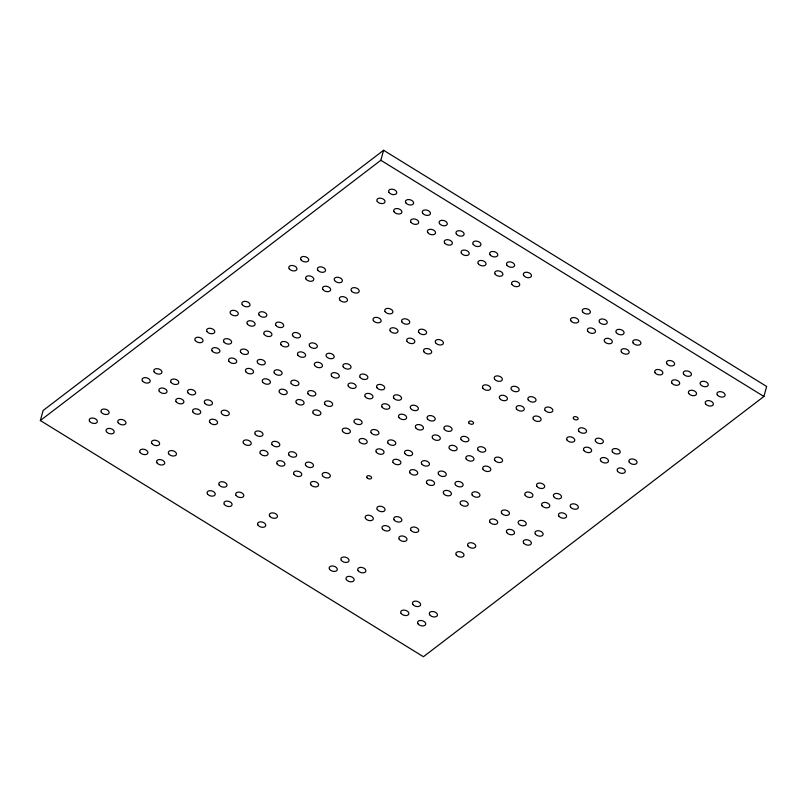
<?xml version="1.0" encoding="UTF-8"?>
<svg xmlns="http://www.w3.org/2000/svg" width="807" height="807" viewBox="0 0 807 807"><rect width="100%" height="100%" fill="white"/><g stroke="black" fill="none" stroke-linecap="round" stroke-linejoin="round"><path stroke-width="1.21" d="M40.35 420.528L43.104 410.521L383.587 150.273L766.65 386.472L763.896 396.479L423.413 656.727L40.35 420.528L380.833 160.27L383.587 150.273M380.833 160.27L763.896 396.479M573.464 418.561A2.522 1.564 15.4 0 0 577.721 419.499A2.522 1.564 15.4 0 0 575.905 416.694A2.522 1.564 15.4 0 0 573.464 418.561M468.847 422.959A2.522 1.564 15.4 0 0 473.104 423.897A2.522 1.564 15.4 0 0 471.288 421.093A2.522 1.564 15.4 0 0 468.847 422.959M366.882 477.633A2.522 1.564 15.4 0 0 371.139 478.571A2.522 1.564 15.4 0 0 369.324 475.767A2.522 1.564 15.4 0 0 366.882 477.633M388.974 192.419A4.196 2.603 15.4 0 0 396.055 193.983A4.196 2.603 15.4 0 0 393.039 189.312A4.196 2.603 15.4 0 0 388.974 192.419M405.81 202.799A4.196 2.603 15.4 0 0 412.891 204.363A4.196 2.603 15.4 0 0 409.875 199.692A4.196 2.603 15.4 0 0 405.81 202.799M422.646 213.189A4.196 2.603 15.4 0 0 429.738 214.743A4.196 2.603 15.4 0 0 426.711 210.072A4.196 2.603 15.4 0 0 422.646 213.189M439.482 223.569A4.196 2.603 15.4 0 0 446.574 225.133A4.196 2.603 15.4 0 0 443.557 220.462A4.196 2.603 15.4 0 0 439.482 223.569M456.328 233.949A4.196 2.603 15.4 0 0 463.41 235.513A4.196 2.603 15.4 0 0 460.394 230.842A4.196 2.603 15.4 0 0 456.328 233.949M473.164 244.329A4.196 2.603 15.4 0 0 480.246 245.893A4.196 2.603 15.4 0 0 477.23 241.222A4.196 2.603 15.4 0 0 473.164 244.329M490 254.719A4.196 2.603 15.4 0 0 497.082 256.273A4.196 2.603 15.4 0 0 494.066 251.602A4.196 2.603 15.4 0 0 490 254.719M506.836 265.1A4.196 2.603 15.4 0 0 513.918 266.663A4.196 2.603 15.4 0 0 510.902 261.993A4.196 2.603 15.4 0 0 506.836 265.1M523.672 275.48A4.196 2.603 15.4 0 0 530.764 277.043A4.196 2.603 15.4 0 0 527.738 272.373A4.196 2.603 15.4 0 0 523.672 275.48M377.232 201.397A4.196 2.603 15.4 0 0 384.314 202.95A4.196 2.603 15.4 0 0 381.297 198.29A4.196 2.603 15.4 0 0 377.232 201.397M394.068 211.777A4.196 2.603 15.4 0 0 401.16 213.341A4.196 2.603 15.4 0 0 398.133 208.67A4.196 2.603 15.4 0 0 394.068 211.777M410.904 222.157A4.196 2.603 15.4 0 0 417.996 223.721A4.196 2.603 15.4 0 0 414.98 219.05A4.196 2.603 15.4 0 0 410.904 222.157M427.75 232.547A4.196 2.603 15.4 0 0 434.832 234.101A4.196 2.603 15.4 0 0 431.816 229.43A4.196 2.603 15.4 0 0 427.75 232.547M444.586 242.927A4.196 2.603 15.4 0 0 451.668 244.481A4.196 2.603 15.4 0 0 448.652 239.82A4.196 2.603 15.4 0 0 444.586 242.927M461.422 253.307A4.196 2.603 15.4 0 0 468.504 254.871A4.196 2.603 15.4 0 0 465.488 250.2A4.196 2.603 15.4 0 0 461.422 253.307M478.258 263.687A4.196 2.603 15.4 0 0 485.34 265.251A4.196 2.603 15.4 0 0 482.324 260.58A4.196 2.603 15.4 0 0 478.258 263.687M495.095 274.077A4.196 2.603 15.4 0 0 502.186 275.631A4.196 2.603 15.4 0 0 499.16 270.96A4.196 2.603 15.4 0 0 495.095 274.077M511.931 284.457A4.196 2.603 15.4 0 0 519.022 286.021A4.196 2.603 15.4 0 0 516.006 281.35A4.196 2.603 15.4 0 0 511.931 284.457M467.959 545.946A4.196 2.603 15.4 0 0 475.041 547.509A4.196 2.603 15.4 0 0 472.024 542.839A4.196 2.603 15.4 0 0 467.959 545.946M456.217 554.923A4.196 2.603 15.4 0 0 463.299 556.477A4.196 2.603 15.4 0 0 460.283 551.806A4.196 2.603 15.4 0 0 456.217 554.923M341.26 560.24A4.196 2.603 15.4 0 0 348.342 561.803A4.196 2.603 15.4 0 0 345.325 557.133A4.196 2.603 15.4 0 0 341.26 560.24M358.096 570.62A4.196 2.603 15.4 0 0 365.178 572.183A4.196 2.603 15.4 0 0 362.161 567.513A4.196 2.603 15.4 0 0 358.096 570.62M329.518 569.217A4.196 2.603 15.4 0 0 336.6 570.771A4.196 2.603 15.4 0 0 333.584 566.111A4.196 2.603 15.4 0 0 329.518 569.217M346.354 579.597A4.196 2.603 15.4 0 0 353.446 581.161A4.196 2.603 15.4 0 0 350.42 576.491A4.196 2.603 15.4 0 0 346.354 579.597M412.821 604.362A4.196 2.603 15.4 0 0 419.902 605.926A4.196 2.603 15.4 0 0 416.886 601.255A4.196 2.603 15.4 0 0 412.821 604.362M429.657 614.752A4.196 2.603 15.4 0 0 436.738 616.306A4.196 2.603 15.4 0 0 433.722 611.635A4.196 2.603 15.4 0 0 429.657 614.752M401.079 613.34A4.196 2.603 15.4 0 0 408.16 614.904A4.196 2.603 15.4 0 0 405.144 610.233A4.196 2.603 15.4 0 0 401.079 613.34M417.915 623.72A4.196 2.603 15.4 0 0 425.007 625.284A4.196 2.603 15.4 0 0 421.98 620.613A4.196 2.603 15.4 0 0 417.915 623.72M242.211 304.602A4.196 2.603 15.4 0 0 249.292 306.156A4.196 2.603 15.4 0 0 246.276 301.485A4.196 2.603 15.4 0 0 242.211 304.602M259.047 314.982A4.196 2.603 15.4 0 0 266.139 316.546A4.196 2.603 15.4 0 0 263.112 311.875A4.196 2.603 15.4 0 0 259.047 314.982M275.883 325.362A4.196 2.603 15.4 0 0 282.975 326.926A4.196 2.603 15.4 0 0 279.958 322.255A4.196 2.603 15.4 0 0 275.883 325.362M292.729 335.742A4.196 2.603 15.4 0 0 299.811 337.306A4.196 2.603 15.4 0 0 296.794 332.635A4.196 2.603 15.4 0 0 292.729 335.742M309.565 346.132A4.196 2.603 15.4 0 0 316.647 347.686A4.196 2.603 15.4 0 0 313.63 343.015A4.196 2.603 15.4 0 0 309.565 346.132M326.401 356.512A4.196 2.603 15.4 0 0 333.483 358.076A4.196 2.603 15.4 0 0 330.467 353.405A4.196 2.603 15.4 0 0 326.401 356.512M343.237 366.892A4.196 2.603 15.4 0 0 350.319 368.456A4.196 2.603 15.4 0 0 347.303 363.786A4.196 2.603 15.4 0 0 343.237 366.892M360.073 377.273A4.196 2.603 15.4 0 0 367.165 378.836A4.196 2.603 15.4 0 0 364.139 374.166A4.196 2.603 15.4 0 0 360.073 377.273M376.909 387.663A4.196 2.603 15.4 0 0 384.001 389.216A4.196 2.603 15.4 0 0 380.985 384.546A4.196 2.603 15.4 0 0 376.909 387.663M393.755 398.043A4.196 2.603 15.4 0 0 400.837 399.606A4.196 2.603 15.4 0 0 397.821 394.936A4.196 2.603 15.4 0 0 393.755 398.043M410.592 408.423A4.196 2.603 15.4 0 0 417.673 409.986A4.196 2.603 15.4 0 0 414.657 405.316A4.196 2.603 15.4 0 0 410.592 408.423M427.428 418.803A4.196 2.603 15.4 0 0 434.509 420.366A4.196 2.603 15.4 0 0 431.493 415.696A4.196 2.603 15.4 0 0 427.428 418.803M444.264 429.193A4.196 2.603 15.4 0 0 451.355 430.746A4.196 2.603 15.4 0 0 448.329 426.076A4.196 2.603 15.4 0 0 444.264 429.193M461.1 439.573A4.196 2.603 15.4 0 0 468.191 441.136A4.196 2.603 15.4 0 0 465.175 436.466A4.196 2.603 15.4 0 0 461.1 439.573M477.936 449.953A4.196 2.603 15.4 0 0 485.027 451.517A4.196 2.603 15.4 0 0 482.011 446.846A4.196 2.603 15.4 0 0 477.936 449.953M494.782 460.333A4.196 2.603 15.4 0 0 501.863 461.897A4.196 2.603 15.4 0 0 498.847 457.226A4.196 2.603 15.4 0 0 494.782 460.333M536.877 486.298A4.196 2.603 15.4 0 0 543.958 487.852A4.196 2.603 15.4 0 0 540.942 483.181A4.196 2.603 15.4 0 0 536.877 486.298M553.713 496.678A4.196 2.603 15.4 0 0 560.794 498.232A4.196 2.603 15.4 0 0 557.778 493.571A4.196 2.603 15.4 0 0 553.713 496.678M570.549 507.058A4.196 2.603 15.4 0 0 577.63 508.622A4.196 2.603 15.4 0 0 574.614 503.951A4.196 2.603 15.4 0 0 570.549 507.058M717.312 394.885A4.196 2.603 15.4 0 0 724.393 396.439A4.196 2.603 15.4 0 0 721.377 391.768A4.196 2.603 15.4 0 0 717.312 394.885M700.476 384.495A4.196 2.603 15.4 0 0 707.557 386.059A4.196 2.603 15.4 0 0 704.541 381.388A4.196 2.603 15.4 0 0 700.476 384.495M683.63 374.115A4.196 2.603 15.4 0 0 690.721 375.679A4.196 2.603 15.4 0 0 687.705 371.008A4.196 2.603 15.4 0 0 683.63 374.115M666.794 363.735A4.196 2.603 15.4 0 0 673.885 365.299A4.196 2.603 15.4 0 0 670.859 360.628A4.196 2.603 15.4 0 0 666.794 363.735M705.57 403.853A4.196 2.603 15.4 0 0 712.652 405.417A4.196 2.603 15.4 0 0 709.635 400.746A4.196 2.603 15.4 0 0 705.57 403.853M688.734 393.473A4.196 2.603 15.4 0 0 695.816 395.037A4.196 2.603 15.4 0 0 692.799 390.366A4.196 2.603 15.4 0 0 688.734 393.473M671.888 383.093A4.196 2.603 15.4 0 0 678.98 384.646A4.196 2.603 15.4 0 0 675.963 379.986A4.196 2.603 15.4 0 0 671.888 383.093M655.052 372.703A4.196 2.603 15.4 0 0 662.144 374.266A4.196 2.603 15.4 0 0 659.127 369.596A4.196 2.603 15.4 0 0 655.052 372.703M230.469 313.57A4.196 2.603 15.4 0 0 237.561 315.133A4.196 2.603 15.4 0 0 234.534 310.463A4.196 2.603 15.4 0 0 230.469 313.57M247.305 323.95A4.196 2.603 15.4 0 0 254.397 325.514A4.196 2.603 15.4 0 0 251.38 320.843A4.196 2.603 15.4 0 0 247.305 323.95M264.151 334.34A4.196 2.603 15.4 0 0 271.233 335.894A4.196 2.603 15.4 0 0 268.217 331.233A4.196 2.603 15.4 0 0 264.151 334.34M280.987 344.72A4.196 2.603 15.4 0 0 288.069 346.284A4.196 2.603 15.4 0 0 285.053 341.613A4.196 2.603 15.4 0 0 280.987 344.72M297.823 355.1A4.196 2.603 15.4 0 0 304.905 356.664A4.196 2.603 15.4 0 0 301.889 351.993A4.196 2.603 15.4 0 0 297.823 355.1M314.659 365.48A4.196 2.603 15.4 0 0 321.741 367.044A4.196 2.603 15.4 0 0 318.725 362.373A4.196 2.603 15.4 0 0 314.659 365.48M331.495 375.87A4.196 2.603 15.4 0 0 338.587 377.424A4.196 2.603 15.4 0 0 335.561 372.763A4.196 2.603 15.4 0 0 331.495 375.87M348.331 386.25A4.196 2.603 15.4 0 0 355.423 387.814A4.196 2.603 15.4 0 0 352.407 383.143A4.196 2.603 15.4 0 0 348.331 386.25M365.178 396.63A4.196 2.603 15.4 0 0 372.259 398.194A4.196 2.603 15.4 0 0 369.243 393.523A4.196 2.603 15.4 0 0 365.178 396.63M382.014 407.01A4.196 2.603 15.4 0 0 389.095 408.574A4.196 2.603 15.4 0 0 386.079 403.904A4.196 2.603 15.4 0 0 382.014 407.01M398.85 417.401A4.196 2.603 15.4 0 0 405.931 418.954A4.196 2.603 15.4 0 0 402.915 414.294A4.196 2.603 15.4 0 0 398.85 417.401M415.686 427.781A4.196 2.603 15.4 0 0 422.767 429.344A4.196 2.603 15.4 0 0 419.751 424.674A4.196 2.603 15.4 0 0 415.686 427.781M432.522 438.161A4.196 2.603 15.4 0 0 439.613 439.724A4.196 2.603 15.4 0 0 436.587 435.054A4.196 2.603 15.4 0 0 432.522 438.161M449.358 448.551A4.196 2.603 15.4 0 0 456.449 450.104A4.196 2.603 15.4 0 0 453.433 445.434A4.196 2.603 15.4 0 0 449.358 448.551M466.204 458.931A4.196 2.603 15.4 0 0 473.285 460.484A4.196 2.603 15.4 0 0 470.269 455.824A4.196 2.603 15.4 0 0 466.204 458.931M483.04 469.311A4.196 2.603 15.4 0 0 490.121 470.874A4.196 2.603 15.4 0 0 487.105 466.204A4.196 2.603 15.4 0 0 483.04 469.311M525.135 495.266A4.196 2.603 15.4 0 0 532.216 496.83A4.196 2.603 15.4 0 0 529.2 492.159A4.196 2.603 15.4 0 0 525.135 495.266M541.971 505.646A4.196 2.603 15.4 0 0 549.053 507.21A4.196 2.603 15.4 0 0 546.036 502.539A4.196 2.603 15.4 0 0 541.971 505.646M558.807 516.036A4.196 2.603 15.4 0 0 565.889 517.59A4.196 2.603 15.4 0 0 562.872 512.929A4.196 2.603 15.4 0 0 558.807 516.036M377.252 509.469A4.196 2.603 15.4 0 0 384.344 511.033A4.196 2.603 15.4 0 0 381.328 506.362A4.196 2.603 15.4 0 0 377.252 509.469M394.098 519.859A4.196 2.603 15.4 0 0 401.18 521.413A4.196 2.603 15.4 0 0 398.164 516.752A4.196 2.603 15.4 0 0 394.098 519.859M410.934 530.239A4.196 2.603 15.4 0 0 418.016 531.803A4.196 2.603 15.4 0 0 415 527.132A4.196 2.603 15.4 0 0 410.934 530.239M365.51 518.447A4.196 2.603 15.4 0 0 372.602 520.011A4.196 2.603 15.4 0 0 369.586 515.34A4.196 2.603 15.4 0 0 365.51 518.447M382.357 528.827A4.196 2.603 15.4 0 0 389.438 530.391A4.196 2.603 15.4 0 0 386.422 525.72A4.196 2.603 15.4 0 0 382.357 528.827M399.193 539.217A4.196 2.603 15.4 0 0 406.274 540.771A4.196 2.603 15.4 0 0 403.258 536.1A4.196 2.603 15.4 0 0 399.193 539.217M206.985 331.516A4.196 2.603 15.4 0 0 214.077 333.079A4.196 2.603 15.4 0 0 211.061 328.409A4.196 2.603 15.4 0 0 206.985 331.516M223.832 341.906A4.196 2.603 15.4 0 0 230.913 343.459A4.196 2.603 15.4 0 0 227.897 338.799A4.196 2.603 15.4 0 0 223.832 341.906M240.668 352.286A4.196 2.603 15.4 0 0 247.749 353.849A4.196 2.603 15.4 0 0 244.733 349.179A4.196 2.603 15.4 0 0 240.668 352.286M257.504 362.666A4.196 2.603 15.4 0 0 264.585 364.229A4.196 2.603 15.4 0 0 261.569 359.559A4.196 2.603 15.4 0 0 257.504 362.666M274.34 373.046A4.196 2.603 15.4 0 0 281.421 374.609A4.196 2.603 15.4 0 0 278.405 369.939A4.196 2.603 15.4 0 0 274.34 373.046M291.176 383.436A4.196 2.603 15.4 0 0 298.267 384.989A4.196 2.603 15.4 0 0 295.241 380.329A4.196 2.603 15.4 0 0 291.176 383.436M308.012 393.816A4.196 2.603 15.4 0 0 315.103 395.38A4.196 2.603 15.4 0 0 312.087 390.709A4.196 2.603 15.4 0 0 308.012 393.816M324.858 404.196A4.196 2.603 15.4 0 0 331.939 405.76A4.196 2.603 15.4 0 0 328.923 401.089A4.196 2.603 15.4 0 0 324.858 404.196M195.244 340.493A4.196 2.603 15.4 0 0 202.335 342.057A4.196 2.603 15.4 0 0 199.319 337.387A4.196 2.603 15.4 0 0 195.244 340.493M212.09 350.874A4.196 2.603 15.4 0 0 219.171 352.437A4.196 2.603 15.4 0 0 216.155 347.767A4.196 2.603 15.4 0 0 212.09 350.874M228.926 361.264A4.196 2.603 15.4 0 0 236.007 362.817A4.196 2.603 15.4 0 0 232.991 358.147A4.196 2.603 15.4 0 0 228.926 361.264M245.762 371.644A4.196 2.603 15.4 0 0 252.843 373.207A4.196 2.603 15.4 0 0 249.827 368.537A4.196 2.603 15.4 0 0 245.762 371.644M262.598 382.024A4.196 2.603 15.4 0 0 269.689 383.587A4.196 2.603 15.4 0 0 266.663 378.917A4.196 2.603 15.4 0 0 262.598 382.024M279.434 392.404A4.196 2.603 15.4 0 0 286.525 393.967A4.196 2.603 15.4 0 0 283.509 389.297A4.196 2.603 15.4 0 0 279.434 392.404M296.28 402.794A4.196 2.603 15.4 0 0 303.361 404.347A4.196 2.603 15.4 0 0 300.345 399.677A4.196 2.603 15.4 0 0 296.28 402.794M313.116 413.174A4.196 2.603 15.4 0 0 320.197 414.737A4.196 2.603 15.4 0 0 317.181 410.067A4.196 2.603 15.4 0 0 313.116 413.174M354.323 422.364A4.196 2.603 15.4 0 0 361.405 423.927A4.196 2.603 15.4 0 0 358.389 419.257A4.196 2.603 15.4 0 0 354.323 422.364M371.159 432.754A4.196 2.603 15.4 0 0 378.241 434.307A4.196 2.603 15.4 0 0 375.225 429.647A4.196 2.603 15.4 0 0 371.159 432.754M387.996 443.134A4.196 2.603 15.4 0 0 395.077 444.697A4.196 2.603 15.4 0 0 392.061 440.027A4.196 2.603 15.4 0 0 387.996 443.134M404.832 453.514A4.196 2.603 15.4 0 0 411.913 455.077A4.196 2.603 15.4 0 0 408.897 450.407A4.196 2.603 15.4 0 0 404.832 453.514M421.668 463.894A4.196 2.603 15.4 0 0 428.759 465.457A4.196 2.603 15.4 0 0 425.743 460.787A4.196 2.603 15.4 0 0 421.668 463.894M438.504 474.284A4.196 2.603 15.4 0 0 445.595 475.837A4.196 2.603 15.4 0 0 442.579 471.177A4.196 2.603 15.4 0 0 438.504 474.284M455.35 484.664A4.196 2.603 15.4 0 0 462.431 486.228A4.196 2.603 15.4 0 0 459.415 481.557A4.196 2.603 15.4 0 0 455.35 484.664M472.186 495.044A4.196 2.603 15.4 0 0 479.267 496.608A4.196 2.603 15.4 0 0 476.251 491.937A4.196 2.603 15.4 0 0 472.186 495.044M342.582 431.342A4.196 2.603 15.4 0 0 349.663 432.905A4.196 2.603 15.4 0 0 346.647 428.235A4.196 2.603 15.4 0 0 342.582 431.342M359.418 441.722A4.196 2.603 15.4 0 0 366.499 443.285A4.196 2.603 15.4 0 0 363.483 438.615A4.196 2.603 15.4 0 0 359.418 441.722M376.254 452.112A4.196 2.603 15.4 0 0 383.335 453.665A4.196 2.603 15.4 0 0 380.319 448.995A4.196 2.603 15.4 0 0 376.254 452.112M393.09 462.492A4.196 2.603 15.4 0 0 400.181 464.055A4.196 2.603 15.4 0 0 397.155 459.385A4.196 2.603 15.4 0 0 393.09 462.492M409.926 472.872A4.196 2.603 15.4 0 0 417.017 474.435A4.196 2.603 15.4 0 0 414.001 469.765A4.196 2.603 15.4 0 0 409.926 472.872M426.772 483.252A4.196 2.603 15.4 0 0 433.853 484.815A4.196 2.603 15.4 0 0 430.837 480.145A4.196 2.603 15.4 0 0 426.772 483.252M443.608 493.642A4.196 2.603 15.4 0 0 450.689 495.195A4.196 2.603 15.4 0 0 447.673 490.525A4.196 2.603 15.4 0 0 443.608 493.642M460.444 504.022A4.196 2.603 15.4 0 0 467.525 505.586A4.196 2.603 15.4 0 0 464.509 500.915A4.196 2.603 15.4 0 0 460.444 504.022M501.651 513.212A4.196 2.603 15.4 0 0 508.733 514.775A4.196 2.603 15.4 0 0 505.717 510.105A4.196 2.603 15.4 0 0 501.651 513.212M518.487 523.602A4.196 2.603 15.4 0 0 525.569 525.155A4.196 2.603 15.4 0 0 522.553 520.495A4.196 2.603 15.4 0 0 518.487 523.602M535.323 533.982A4.196 2.603 15.4 0 0 542.415 535.545A4.196 2.603 15.4 0 0 539.389 530.875A4.196 2.603 15.4 0 0 535.323 533.982M489.91 522.19A4.196 2.603 15.4 0 0 496.991 523.753A4.196 2.603 15.4 0 0 493.975 519.083A4.196 2.603 15.4 0 0 489.91 522.19M506.746 532.57A4.196 2.603 15.4 0 0 513.827 534.133A4.196 2.603 15.4 0 0 510.811 529.463A4.196 2.603 15.4 0 0 506.746 532.57M523.582 542.96A4.196 2.603 15.4 0 0 530.673 544.513A4.196 2.603 15.4 0 0 527.657 539.843A4.196 2.603 15.4 0 0 523.582 542.96M154.157 371.906A4.196 2.603 15.4 0 0 161.239 373.47A4.196 2.603 15.4 0 0 158.222 368.799A4.196 2.603 15.4 0 0 154.157 371.906M170.993 382.286A4.196 2.603 15.4 0 0 178.075 383.85A4.196 2.603 15.4 0 0 175.058 379.179A4.196 2.603 15.4 0 0 170.993 382.286M187.829 392.666A4.196 2.603 15.4 0 0 194.921 394.23A4.196 2.603 15.4 0 0 191.895 389.559A4.196 2.603 15.4 0 0 187.829 392.666M204.665 403.056A4.196 2.603 15.4 0 0 211.757 404.61A4.196 2.603 15.4 0 0 208.741 399.939A4.196 2.603 15.4 0 0 204.665 403.056M221.511 413.436A4.196 2.603 15.4 0 0 228.593 415A4.196 2.603 15.4 0 0 225.577 410.329A4.196 2.603 15.4 0 0 221.511 413.436M142.415 380.874A4.196 2.603 15.4 0 0 149.497 382.437A4.196 2.603 15.4 0 0 146.481 377.767A4.196 2.603 15.4 0 0 142.415 380.874M159.251 391.264A4.196 2.603 15.4 0 0 166.333 392.817A4.196 2.603 15.4 0 0 163.317 388.157A4.196 2.603 15.4 0 0 159.251 391.264M176.087 401.644A4.196 2.603 15.4 0 0 183.179 403.207A4.196 2.603 15.4 0 0 180.153 398.537A4.196 2.603 15.4 0 0 176.087 401.644M192.923 412.024A4.196 2.603 15.4 0 0 200.015 413.588A4.196 2.603 15.4 0 0 196.999 408.917A4.196 2.603 15.4 0 0 192.923 412.024M209.77 422.404A4.196 2.603 15.4 0 0 216.851 423.968A4.196 2.603 15.4 0 0 213.835 419.297A4.196 2.603 15.4 0 0 209.77 422.404M255.183 434.196A4.196 2.603 15.4 0 0 262.265 435.76A4.196 2.603 15.4 0 0 259.249 431.089A4.196 2.603 15.4 0 0 255.183 434.196M272.02 444.586A4.196 2.603 15.4 0 0 279.101 446.14A4.196 2.603 15.4 0 0 276.085 441.469A4.196 2.603 15.4 0 0 272.02 444.586M288.856 454.966A4.196 2.603 15.4 0 0 295.947 456.53A4.196 2.603 15.4 0 0 292.921 451.859A4.196 2.603 15.4 0 0 288.856 454.966M305.692 465.346A4.196 2.603 15.4 0 0 312.783 466.91A4.196 2.603 15.4 0 0 309.767 462.24A4.196 2.603 15.4 0 0 305.692 465.346M322.538 475.727A4.196 2.603 15.4 0 0 329.619 477.29A4.196 2.603 15.4 0 0 326.603 472.62A4.196 2.603 15.4 0 0 322.538 475.727M243.442 443.174A4.196 2.603 15.4 0 0 250.523 444.738A4.196 2.603 15.4 0 0 247.507 440.067A4.196 2.603 15.4 0 0 243.442 443.174M260.278 453.554A4.196 2.603 15.4 0 0 267.359 455.118A4.196 2.603 15.4 0 0 264.343 450.447A4.196 2.603 15.4 0 0 260.278 453.554M277.114 463.934A4.196 2.603 15.4 0 0 284.205 465.498A4.196 2.603 15.4 0 0 281.179 460.827A4.196 2.603 15.4 0 0 277.114 463.934M293.95 474.324A4.196 2.603 15.4 0 0 301.041 475.878A4.196 2.603 15.4 0 0 298.025 471.217A4.196 2.603 15.4 0 0 293.95 474.324M310.796 484.704A4.196 2.603 15.4 0 0 317.877 486.268A4.196 2.603 15.4 0 0 314.861 481.597A4.196 2.603 15.4 0 0 310.796 484.704M101.319 412.286A4.196 2.603 15.4 0 0 108.41 413.85A4.196 2.603 15.4 0 0 105.384 409.179A4.196 2.603 15.4 0 0 101.319 412.286M118.155 422.666A4.196 2.603 15.4 0 0 125.246 424.23A4.196 2.603 15.4 0 0 122.23 419.559A4.196 2.603 15.4 0 0 118.155 422.666M89.577 421.264A4.196 2.603 15.4 0 0 96.669 422.818A4.196 2.603 15.4 0 0 93.652 418.157A4.196 2.603 15.4 0 0 89.577 421.264M106.423 431.644A4.196 2.603 15.4 0 0 113.505 433.208A4.196 2.603 15.4 0 0 110.488 428.537A4.196 2.603 15.4 0 0 106.423 431.644M151.837 443.436A4.196 2.603 15.4 0 0 158.918 445A4.196 2.603 15.4 0 0 155.902 440.329A4.196 2.603 15.4 0 0 151.837 443.436M168.673 453.816A4.196 2.603 15.4 0 0 175.755 455.38A4.196 2.603 15.4 0 0 172.738 450.71A4.196 2.603 15.4 0 0 168.673 453.816M140.095 452.414A4.196 2.603 15.4 0 0 147.177 453.968A4.196 2.603 15.4 0 0 144.16 449.297A4.196 2.603 15.4 0 0 140.095 452.414M156.931 462.794A4.196 2.603 15.4 0 0 164.013 464.358A4.196 2.603 15.4 0 0 160.996 459.687A4.196 2.603 15.4 0 0 156.931 462.794M219.181 484.967A4.196 2.603 15.4 0 0 226.273 486.53A4.196 2.603 15.4 0 0 223.257 481.86A4.196 2.603 15.4 0 0 219.181 484.967M236.027 495.347A4.196 2.603 15.4 0 0 243.109 496.91A4.196 2.603 15.4 0 0 240.093 492.24A4.196 2.603 15.4 0 0 236.027 495.347M207.449 493.945A4.196 2.603 15.4 0 0 214.531 495.498A4.196 2.603 15.4 0 0 211.515 490.827A4.196 2.603 15.4 0 0 207.449 493.945M224.285 504.325A4.196 2.603 15.4 0 0 231.367 505.888A4.196 2.603 15.4 0 0 228.351 501.218A4.196 2.603 15.4 0 0 224.285 504.325M269.699 516.117A4.196 2.603 15.4 0 0 276.781 517.67A4.196 2.603 15.4 0 0 273.765 513.01A4.196 2.603 15.4 0 0 269.699 516.117M257.958 525.085A4.196 2.603 15.4 0 0 265.039 526.648A4.196 2.603 15.4 0 0 262.023 521.978A4.196 2.603 15.4 0 0 257.958 525.085M289.178 268.701A4.196 2.603 15.4 0 0 296.26 270.264A4.196 2.603 15.4 0 0 293.244 265.594A4.196 2.603 15.4 0 0 289.178 268.701M306.014 279.081A4.196 2.603 15.4 0 0 313.096 280.644A4.196 2.603 15.4 0 0 310.08 275.974A4.196 2.603 15.4 0 0 306.014 279.081M322.85 289.471A4.196 2.603 15.4 0 0 329.932 291.024A4.196 2.603 15.4 0 0 326.916 286.354A4.196 2.603 15.4 0 0 322.85 289.471M339.686 299.851A4.196 2.603 15.4 0 0 346.778 301.404A4.196 2.603 15.4 0 0 343.752 296.744A4.196 2.603 15.4 0 0 339.686 299.851M300.92 259.723A4.196 2.603 15.4 0 0 308.002 261.286A4.196 2.603 15.4 0 0 304.985 256.616A4.196 2.603 15.4 0 0 300.92 259.723M317.756 270.113A4.196 2.603 15.4 0 0 324.838 271.666A4.196 2.603 15.4 0 0 321.822 266.996A4.196 2.603 15.4 0 0 317.756 270.113M334.592 280.493A4.196 2.603 15.4 0 0 341.674 282.057A4.196 2.603 15.4 0 0 338.658 277.386A4.196 2.603 15.4 0 0 334.592 280.493M351.428 290.873A4.196 2.603 15.4 0 0 358.51 292.437A4.196 2.603 15.4 0 0 355.494 287.766A4.196 2.603 15.4 0 0 351.428 290.873M373.369 320.611A4.196 2.603 15.4 0 0 380.45 322.175A4.196 2.603 15.4 0 0 377.434 317.504A4.196 2.603 15.4 0 0 373.369 320.611M390.205 331.001A4.196 2.603 15.4 0 0 397.286 332.555A4.196 2.603 15.4 0 0 394.27 327.884A4.196 2.603 15.4 0 0 390.205 331.001M407.041 341.381A4.196 2.603 15.4 0 0 414.122 342.945A4.196 2.603 15.4 0 0 411.106 338.274A4.196 2.603 15.4 0 0 407.041 341.381M423.877 351.761A4.196 2.603 15.4 0 0 430.958 353.325A4.196 2.603 15.4 0 0 427.942 348.654A4.196 2.603 15.4 0 0 423.877 351.761M385.1 311.643A4.196 2.603 15.4 0 0 392.192 313.197A4.196 2.603 15.4 0 0 389.176 308.526A4.196 2.603 15.4 0 0 385.1 311.643M401.947 322.023A4.196 2.603 15.4 0 0 409.028 323.587A4.196 2.603 15.4 0 0 406.012 318.916A4.196 2.603 15.4 0 0 401.947 322.023M418.783 332.403A4.196 2.603 15.4 0 0 425.864 333.967A4.196 2.603 15.4 0 0 422.848 329.296A4.196 2.603 15.4 0 0 418.783 332.403M435.619 342.783A4.196 2.603 15.4 0 0 442.7 344.347A4.196 2.603 15.4 0 0 439.684 339.676A4.196 2.603 15.4 0 0 435.619 342.783M482.808 388.096A4.196 2.603 15.4 0 0 489.899 389.66A4.196 2.603 15.4 0 0 486.873 384.989A4.196 2.603 15.4 0 0 482.808 388.096M499.644 398.487A4.196 2.603 15.4 0 0 506.735 400.04A4.196 2.603 15.4 0 0 503.719 395.38A4.196 2.603 15.4 0 0 499.644 398.487M516.49 408.867A4.196 2.603 15.4 0 0 523.572 410.43A4.196 2.603 15.4 0 0 520.555 405.76A4.196 2.603 15.4 0 0 516.49 408.867M533.326 419.247A4.196 2.603 15.4 0 0 540.408 420.81A4.196 2.603 15.4 0 0 537.391 416.14A4.196 2.603 15.4 0 0 533.326 419.247M494.55 379.129A4.196 2.603 15.4 0 0 501.631 380.692A4.196 2.603 15.4 0 0 498.615 376.022A4.196 2.603 15.4 0 0 494.55 379.129M511.386 389.509A4.196 2.603 15.4 0 0 518.477 391.072A4.196 2.603 15.4 0 0 515.451 386.402A4.196 2.603 15.4 0 0 511.386 389.509M528.222 399.889A4.196 2.603 15.4 0 0 535.313 401.452A4.196 2.603 15.4 0 0 532.297 396.782A4.196 2.603 15.4 0 0 528.222 399.889M545.068 410.279A4.196 2.603 15.4 0 0 552.149 411.832A4.196 2.603 15.4 0 0 549.133 407.162A4.196 2.603 15.4 0 0 545.068 410.279M566.998 440.017A4.196 2.603 15.4 0 0 574.08 441.57A4.196 2.603 15.4 0 0 571.063 436.91A4.196 2.603 15.4 0 0 566.998 440.017M583.834 450.397A4.196 2.603 15.4 0 0 590.926 451.96A4.196 2.603 15.4 0 0 587.899 447.29A4.196 2.603 15.4 0 0 583.834 450.397M600.67 460.777A4.196 2.603 15.4 0 0 607.762 462.34A4.196 2.603 15.4 0 0 604.746 457.67A4.196 2.603 15.4 0 0 600.67 460.777M617.516 471.167A4.196 2.603 15.4 0 0 624.598 472.72A4.196 2.603 15.4 0 0 621.582 468.05A4.196 2.603 15.4 0 0 617.516 471.167M578.74 431.039A4.196 2.603 15.4 0 0 585.821 432.602A4.196 2.603 15.4 0 0 582.805 427.932A4.196 2.603 15.4 0 0 578.74 431.039M595.576 441.419A4.196 2.603 15.4 0 0 602.658 442.982A4.196 2.603 15.4 0 0 599.641 438.312A4.196 2.603 15.4 0 0 595.576 441.419M612.412 451.809A4.196 2.603 15.4 0 0 619.504 453.363A4.196 2.603 15.4 0 0 616.477 448.692A4.196 2.603 15.4 0 0 612.412 451.809M629.248 462.189A4.196 2.603 15.4 0 0 636.34 463.753A4.196 2.603 15.4 0 0 633.324 459.082A4.196 2.603 15.4 0 0 629.248 462.189M633.122 342.965A4.196 2.603 15.4 0 0 640.203 344.528A4.196 2.603 15.4 0 0 637.187 339.858A4.196 2.603 15.4 0 0 633.122 342.965M616.286 332.585A4.196 2.603 15.4 0 0 623.367 334.148A4.196 2.603 15.4 0 0 620.351 329.478A4.196 2.603 15.4 0 0 616.286 332.585M599.45 322.205A4.196 2.603 15.4 0 0 606.531 323.768A4.196 2.603 15.4 0 0 603.515 319.098A4.196 2.603 15.4 0 0 599.45 322.205M582.604 311.825A4.196 2.603 15.4 0 0 589.695 313.378A4.196 2.603 15.4 0 0 586.679 308.708A4.196 2.603 15.4 0 0 582.604 311.825M621.38 351.943A4.196 2.603 15.4 0 0 628.461 353.506A4.196 2.603 15.4 0 0 625.445 348.836A4.196 2.603 15.4 0 0 621.38 351.943M604.544 341.563A4.196 2.603 15.4 0 0 611.625 343.116A4.196 2.603 15.4 0 0 608.609 338.456A4.196 2.603 15.4 0 0 604.544 341.563M587.708 331.173A4.196 2.603 15.4 0 0 594.789 332.736A4.196 2.603 15.4 0 0 591.773 328.066A4.196 2.603 15.4 0 0 587.708 331.173M570.862 320.793A4.196 2.603 15.4 0 0 577.953 322.356A4.196 2.603 15.4 0 0 574.937 317.686A4.196 2.603 15.4 0 0 570.862 320.793"/></g></svg>
